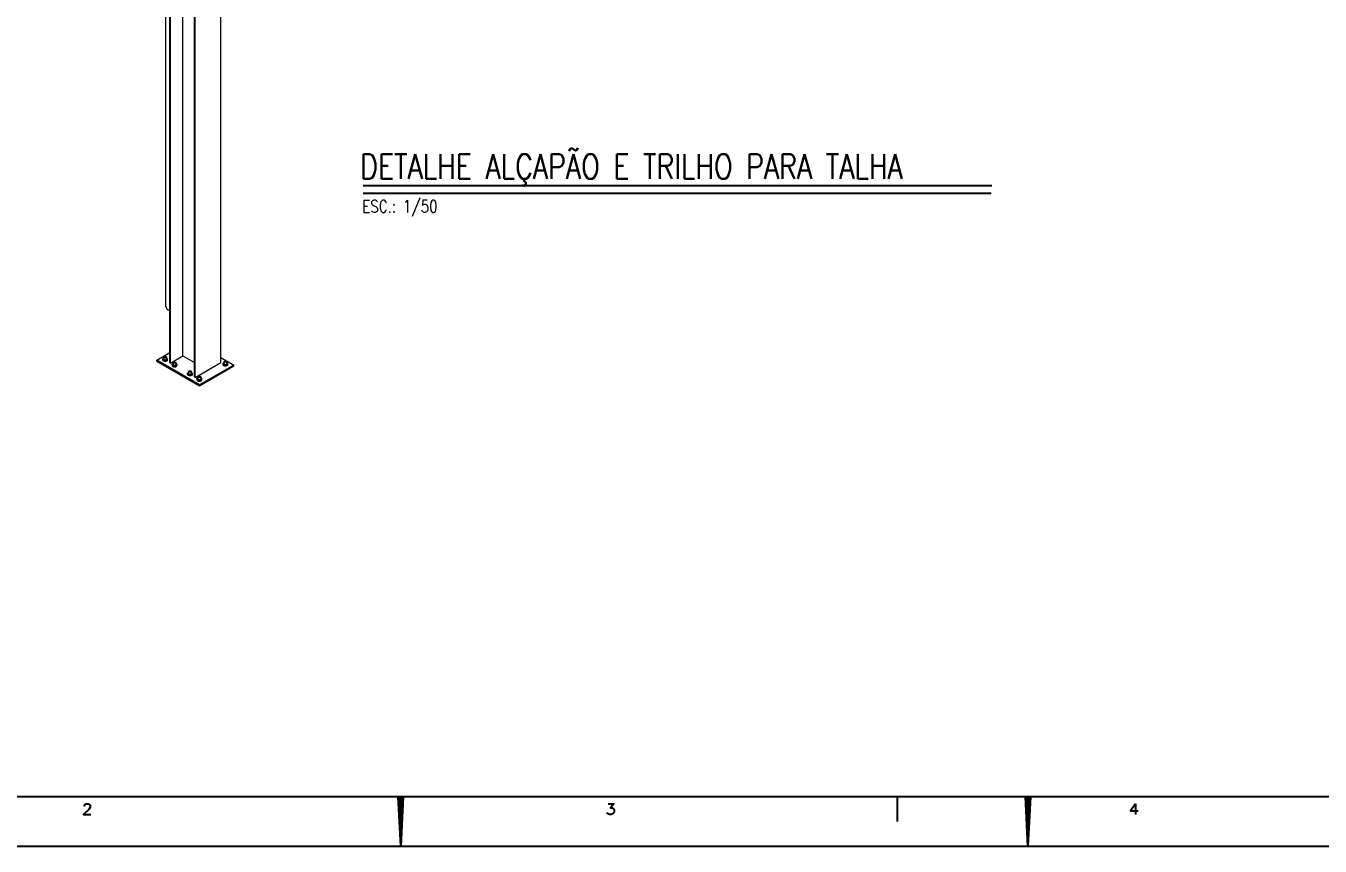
# Model space of a CAD drawing. Header units: millimetres. Extents: x -312439 to 477422, y -331570 to 212570.
# Drawn here: x 344821 to 357926, y 51395 to 59695 of the extents above; entities that cross this region are included whole.
import ezdxf
from ezdxf.enums import TextEntityAlignment as Align

# ---------------------------------------------------------------- set-up
doc = ezdxf.new("R2010")
doc.units = ezdxf.units.MM
for name, color, linetype in [('1', 7, 'Continuous'), ('2', 2, 'Continuous'), ('4', 4, 'Continuous'), ('FORMATO A1', 1, 'Continuous')]:
    doc.layers.add(name, color=color, linetype=linetype)
doc.styles.add('ROMANS', font='romans.shx', dxfattribs={"height": 187.5})

# ---------------------------------------------------------------- blocks, each defined once
blk = doc.blocks.new('A$C2D342850')
at = {"layer": 'FORMATO A1', "color": 2, "linetype": 'Continuous'}
blk.add_line((83100, -58400), (2500, -58400), dxfattribs=at)
at = {"layer": 'FORMATO A1', "color": 1, "linetype": 'Continuous'}
for p, q in [((21450, -59400), (21399.5, -58400)), ((21405, -58400), (21405, -58508.91)), ((21414, -58400), (21414, -58687.13)), ((21423, -58400), (21423, -58865.35)), ((21432, -58400), (21432, -59043.56)), ((21441, -58400), (21441, -59221.78)), ((21450, -58400), (21450, -59400)), ((21500.5, -58400), (21450, -59400)), ((21459, -58400), (21459, -59221.78)), ((21468, -58400), (21468, -59043.56)), ((21477, -58400), (21477, -58865.35)), ((21486, -58400), (21486, -58687.13)), ((21495, -58400), (21495, -58508.91)), ((31500, -58400), (31500, -58900)), ((34150, -59400), (34099.5, -58400)), ((34105, -58400), (34105, -58508.91)), ((34114, -58400), (34114, -58687.13)), ((34123, -58400), (34123, -58865.35)), ((34132, -58400), (34132, -59043.56)), ((34141, -58400), (34141, -59221.78)), ((34150, -58400), (34150, -59400)), ((34200.5, -58400), (34150, -59400)), ((34159, -58400), (34159, -59221.78)), ((34168, -58400), (34168, -59043.56)), ((34177, -58400), (34177, -58865.35)), ((34186, -58400), (34186, -58687.13)), ((34195, -58400), (34195, -58508.91)), ((36331.76, -58543.44), (36331.76, -58760)), ((0, -59400), (84100, -59400))]:
    blk.add_line(p, q, dxfattribs=at)
for points in [[(15038.95, -58595), (15038.95, -58584.69), (15049.26, -58564.06), (15059.58, -58553.75), (15080.2, -58543.44), (15121.45, -58543.44), (15142.08, -58553.75), (15152.39, -58564.06), (15162.7, -58584.69), (15162.7, -58605.31), (15152.39, -58625.94), (15131.76, -58656.87), (15028.64, -58760), (15173.01, -58760)], [(25649.26, -58543.44), (25762.7, -58543.44), (25700.83, -58625.94), (25731.76, -58625.94), (25752.39, -58636.25), (25762.7, -58646.56), (25773.01, -58677.5), (25773.01, -58698.12), (25762.7, -58729.06), (25742.08, -58749.69), (25711.14, -58760), (25680.2, -58760), (25649.26, -58749.69), (25638.95, -58739.37), (25628.64, -58718.75)], [(36331.76, -58543.44), (36228.64, -58687.81), (36383.33, -58687.81)]]:
    blk.add_lwpolyline(points, dxfattribs=at)

msp = doc.modelspace()

# ---------------------------------------------------------------- linework, layer by layer
at = {"color": 0, "linetype": 'Continuous', "lineweight": 0, "extrusion": (-5.55112e-17, 0.816497, 0.57735)}
for p, q in [((346237.425, 56856.361), (346237.425, 60711.728)), ((346277.247, 56287.975), (346277.247, 60613.444)), ((346285.908, 56282.974), (346285.908, 60608.444)), ((346411.498, 56355.483), (346411.498, 60611.227)), ((346528.426, 56142.956), (346528.426, 60468.426)), ((346537.087, 56137.956), (346537.087, 60463.425)), ((346796.928, 56287.975), (346796.928, 60543.81)), ((346147.326, 56312.978), (346277.247, 56387.987)), ((346285.908, 56282.974), (346411.498, 56355.483)), ((346411.498, 56355.483), (346528.426, 56287.975)), ((346147.326, 56302.976), (346147.326, 56312.978)), ((346580.394, 56062.946), (346147.326, 56312.978)), ((346147.326, 56302.976), (346580.394, 56052.945)), ((346207.801, 56316.735), (346207.801, 56325.565)), ((346214.3, 56302.732), (346214.3, 56311.561)), ((346218.447, 56323.399), (346218.447, 56342.657)), ((346238.555, 56298.979), (346238.555, 56307.809)), ((346245.665, 56323.399), (346245.665, 56342.657)), ((346256.311, 56309.231), (346256.311, 56318.061)), ((346277.247, 56287.975), (346285.908, 56282.974)), ((346302.222, 56262.221), (346302.222, 56271.051)), ((346308.721, 56248.218), (346308.721, 56257.047)), ((346312.868, 56288.142), (346312.868, 56268.885)), ((346332.976, 56244.465), (346332.976, 56253.295)), ((346340.086, 56288.142), (346340.086, 56268.885)), ((346350.732, 56254.717), (346350.732, 56263.546)), ((346537.087, 56137.956), (346796.928, 56287.975)), ((346926.848, 56262.971), (346580.394, 56062.946)), ((346580.394, 56052.945), (346926.848, 56252.97)), ((346796.928, 56337.981), (346926.848, 56262.971)), ((346817.864, 56269.89), (346817.864, 56278.72)), ((346824.363, 56255.887), (346824.363, 56264.716)), ((346828.51, 56276.554), (346828.51, 56295.811)), ((346848.618, 56252.134), (346848.618, 56260.964)), ((346855.727, 56276.554), (346855.727, 56295.811)), ((346866.373, 56262.386), (346866.373, 56271.215)), ((346926.848, 56252.97), (346926.848, 56262.971)), ((346458.98, 56171.717), (346458.98, 56180.547)), ((346465.479, 56157.713), (346465.479, 56166.543)), ((346469.626, 56178.38), (346469.626, 56197.638)), ((346489.734, 56153.961), (346489.734, 56162.791)), ((346496.844, 56178.38), (346496.844, 56197.638)), ((346507.49, 56164.212), (346507.49, 56173.042)), ((346528.426, 56142.956), (346537.087, 56137.956)), ((346553.401, 56117.203), (346553.401, 56126.033)), ((346559.9, 56103.199), (346559.9, 56112.029)), ((346564.048, 56143.124), (346564.048, 56123.866)), ((346584.155, 56099.447), (346584.155, 56108.277)), ((346591.265, 56143.124), (346591.265, 56123.866)), ((346601.911, 56109.698), (346601.911, 56118.528)), ((346580.394, 56052.945), (346580.394, 56062.946))]:
    msp.add_line(p, q, dxfattribs=at)
at = {"color": 0, "linetype": 'Continuous', "lineweight": 0}
for centre, major_axis, start_param, end_param in [((346323.964, 56856.361), (86.539, 0), 3.141592654, 4.142139563), ((346232.056, 56323.399), (-21.746, 0), 5.497787144, 6.544984695), ((346232.056, 56323.399), (-21.746, 0), 0.261799388, 1.308996939), ((346232.056, 56323.399), (-21.746, 0), 5.388534684, 5.497787144), ((346232.056, 56323.399), (13.609, 0), 3.141592654, 6.283185307), ((346232.056, 56323.399), (-21.746, 0), 1.308996939, 2.35619449), ((346232.056, 56323.399), (-21.746, 0), 3.403392041, 4.036243277), ((346232.056, 56323.399), (-21.746, 0), 2.35619449, 3.403392041), ((346326.477, 56268.885), (-21.746, 0), 5.497787144, 6.544984695), ((346326.477, 56268.885), (-21.746, 0), 0.261799388, 1.308996939), ((346326.477, 56268.885), (-21.746, 0), 5.388534684, 5.497787144), ((346326.477, 56268.885), (13.609, 0), 3.141592654, 5.497787144), ((346326.477, 56268.885), (-21.746, 0), 1.308996939, 2.35619449), ((346326.477, 56268.885), (13.609, 0), 5.497787144, 6.283185307), ((346326.477, 56268.885), (-21.746, 0), 3.403392041, 4.036243277), ((346326.477, 56268.885), (-21.746, 0), 2.35619449, 3.403392041), ((346842.119, 56276.554), (21.746, 0), 2.35619449, 3.403392041), ((346842.119, 56276.554), (21.746, 0), 3.403392041, 4.450589593), ((346842.119, 56276.554), (21.746, 0), 2.24694203, 2.35619449), ((346842.119, 56276.554), (-13.609, 0), 0, 2.35619449), ((346842.119, 56276.554), (21.746, 0), 4.450589593, 5.497787144), ((346842.119, 56276.554), (-13.609, 0), 2.35619449, 3.141592654), ((346842.119, 56276.554), (21.746, 0), 0.261799388, 0.894650623), ((346842.119, 56276.554), (21.746, 0), 5.497787144, 6.544984695), ((346483.235, 56178.38), (-21.746, 0), 5.497787144, 6.544984695), ((346483.235, 56178.38), (-21.746, 0), 0.261799388, 1.308996939), ((346483.235, 56178.38), (-21.746, 0), 5.388534684, 5.497787144), ((346483.235, 56178.38), (13.609, 0), 3.141592654, 6.283185307), ((346483.235, 56178.38), (-21.746, 0), 1.308996939, 2.35619449), ((346483.235, 56178.38), (-21.746, 0), 3.403392041, 4.036243277), ((346483.235, 56178.38), (-21.746, 0), 2.35619449, 3.403392041), ((346577.656, 56123.866), (-21.746, 0), 5.497787144, 6.544984695), ((346577.656, 56123.866), (-21.746, 0), 0.261799388, 1.308996939), ((346577.656, 56123.866), (-21.746, 0), 5.388534684, 5.497787144), ((346577.656, 56123.866), (13.609, 0), 3.141592654, 5.497787144), ((346577.656, 56123.866), (-21.746, 0), 1.308996939, 2.35619449), ((346577.656, 56123.866), (13.609, 0), 5.497787144, 6.283185307), ((346577.656, 56123.866), (-21.746, 0), 3.403392041, 4.036243277), ((346577.656, 56123.866), (-21.746, 0), 2.35619449, 3.403392041)]:
    msp.add_ellipse(centre, major_axis=major_axis, ratio=0.577350269, start_param=start_param, end_param=end_param, dxfattribs=at)
for centre, major_axis in [((346232.056, 56342.657), (-13.609, 0)), ((346326.477, 56288.142), (-13.609, 0)), ((346842.119, 56295.811), (13.609, 0)), ((346483.235, 56197.638), (-13.609, 0)), ((346577.656, 56143.124), (-13.609, 0))]:
    msp.add_ellipse(centre, major_axis=major_axis, ratio=0.577350269, dxfattribs=at)
for points, weights in [([(346216.679, 56332.277), (346212.559, 56329.898), (346207.801, 56325.565)], [1, 1.03795484931, 1]), ([(346207.801, 56325.565), (346209.543, 56323.399), (346211.051, 56320.149)], [1, 1.0379548493, 1]), ([(346211.051, 56308.148), (346209.543, 56311.397), (346207.801, 56316.735)], [1, 1.0379548493, 1]), ([(346211.051, 56320.149), (346212.559, 56316.9), (346214.3, 56311.561)], [1, 1.0379548493, 1]), ([(346214.3, 56302.732), (346212.559, 56304.898), (346211.051, 56308.148)], [1, 1.03795484931, 1]), ([(346214.3, 56311.561), (346220.799, 56312.142), (346226.428, 56311.271)], [1, 1.0379548493, 1]), ([(346226.428, 56299.27), (346220.799, 56300.14), (346214.3, 56302.732)], [1, 1.0379548493, 1]), ([(346218.447, 56333.23), (346217.56, 56332.785), (346216.679, 56332.277)], [1.01249115378, 1.00788270894, 1]), ([(346226.428, 56311.271), (346232.056, 56310.4), (346238.555, 56307.809)], [1, 1.0379548493, 1]), ([(346238.555, 56298.979), (346232.056, 56298.399), (346226.428, 56299.27)], [1, 1.03795484931, 1]), ([(346238.555, 56307.809), (346243.313, 56312.142), (346247.433, 56314.521)], [1, 1.03795484931, 1]), ([(346247.433, 56302.519), (346243.313, 56300.14), (346238.555, 56298.979)], [1, 1.03795484931, 1]), ([(346249.812, 56332.064), (346247.659, 56332.922), (346245.665, 56333.577)], [1, 1.01226104367, 1.01660040172]), ([(346247.433, 56314.521), (346251.553, 56316.9), (346256.311, 56318.061)], [1, 1.03795484931, 1]), ([(346256.311, 56309.231), (346251.553, 56304.898), (346247.433, 56302.519)], [1, 1.03795484931, 1]), ([(346253.061, 56326.648), (346251.553, 56329.898), (346249.812, 56332.064)], [1, 1.0379548493, 1]), ([(346256.311, 56318.061), (346254.569, 56323.399), (346253.061, 56326.648)], [1, 1.0379548493, 1]), ([(346302.222, 56271.051), (346306.98, 56275.384), (346311.1, 56277.762)], [1, 1.03795484931, 1]), ([(346305.472, 56265.635), (346303.964, 56268.885), (346302.222, 56271.051)], [1, 1.0379548493, 1]), ([(346302.222, 56262.221), (346303.964, 56256.883), (346305.472, 56253.634)], [1, 1.03795484931, 1]), ([(346308.721, 56257.047), (346306.98, 56262.385), (346305.472, 56265.635)], [1, 1.0379548493, 1]), ([(346305.472, 56253.634), (346306.98, 56250.384), (346308.721, 56248.218)], [1, 1.0379548493, 1]), ([(346320.849, 56256.757), (346315.22, 56257.628), (346308.721, 56257.047)], [1, 1.0379548493, 1]), ([(346308.721, 56248.218), (346315.22, 56245.626), (346320.849, 56244.756)], [1, 1.03795484931, 1]), ([(346311.1, 56277.762), (346311.981, 56278.271), (346312.868, 56278.716)], [1, 1.00788270894, 1.01249115378]), ([(346332.976, 56253.295), (346326.477, 56255.886), (346320.849, 56256.757)], [1, 1.0379548493, 1]), ([(346320.849, 56244.756), (346326.477, 56243.885), (346332.976, 56244.465)], [1, 1.0379548493, 1]), ([(346341.854, 56260.007), (346337.734, 56257.628), (346332.976, 56253.295)], [1, 1.03795484931, 1]), ([(346332.976, 56244.465), (346337.734, 56245.626), (346341.854, 56248.005)], [1, 1.03795484931, 1]), ([(346340.086, 56279.063), (346342.08, 56278.408), (346344.233, 56277.55)], [1.01660040172, 1.01226104367, 1]), ([(346350.732, 56263.546), (346345.974, 56262.385), (346341.854, 56260.007)], [1, 1.03795484931, 1]), ([(346341.854, 56248.005), (346345.974, 56250.384), (346350.732, 56254.717)], [1, 1.03795484931, 1]), ([(346344.233, 56277.55), (346345.974, 56275.384), (346347.482, 56272.134)], [1, 1.0379548493, 1]), ([(346347.482, 56272.134), (346348.99, 56268.885), (346350.732, 56263.546)], [1, 1.03795484931, 1]), ([(346826.742, 56285.431), (346822.621, 56283.053), (346817.864, 56278.72)], [1, 1.03795484931, 1]), ([(346817.864, 56278.72), (346819.605, 56276.554), (346821.113, 56273.304)], [1, 1.0379548493, 1]), ([(346821.113, 56261.302), (346819.605, 56264.552), (346817.864, 56269.89)], [1, 1.0379548493, 1]), ([(346821.113, 56273.304), (346822.621, 56270.054), (346824.363, 56264.716)], [1, 1.0379548493, 1]), ([(346824.363, 56255.887), (346822.621, 56258.053), (346821.113, 56261.302)], [1, 1.0379548493, 1]), ([(346824.363, 56264.716), (346830.862, 56265.297), (346836.49, 56264.426)], [1, 1.0379548493, 1]), ([(346836.49, 56252.425), (346830.862, 56253.295), (346824.363, 56255.887)], [1, 1.0379548493, 1]), ([(346828.51, 56286.385), (346827.623, 56285.94), (346826.742, 56285.431)], [1.01249115378, 1.00788270894, 1]), ([(346836.49, 56264.426), (346842.119, 56263.555), (346848.618, 56260.964)], [1, 1.03795484931, 1]), ([(346848.618, 56252.134), (346842.119, 56251.554), (346836.49, 56252.425)], [1, 1.0379548493, 1]), ([(346848.618, 56260.964), (346853.375, 56265.297), (346857.495, 56267.676)], [1, 1.03795484931, 1]), ([(346857.495, 56255.674), (346853.375, 56253.295), (346848.618, 56252.134)], [1, 1.03795484931, 1]), ([(346859.874, 56285.219), (346857.722, 56286.077), (346855.727, 56286.732)], [1, 1.01226104367, 1.01660040172]), ([(346857.495, 56267.676), (346861.616, 56270.054), (346866.373, 56271.215)], [1, 1.03795484931, 1]), ([(346866.373, 56262.386), (346861.616, 56258.053), (346857.495, 56255.674)], [1, 1.03795484931, 1]), ([(346863.124, 56279.803), (346861.616, 56283.053), (346859.874, 56285.219)], [1, 1.0379548493, 1]), ([(346866.373, 56271.215), (346864.632, 56276.554), (346863.124, 56279.803)], [1, 1.0379548493, 1]), ([(346467.858, 56187.258), (346463.738, 56184.879), (346458.98, 56180.547)], [1, 1.03795484931, 1]), ([(346458.98, 56180.547), (346460.722, 56178.38), (346462.23, 56175.131)], [1, 1.0379548493, 1]), ([(346462.23, 56163.129), (346460.722, 56166.379), (346458.98, 56171.717)], [1, 1.0379548493, 1]), ([(346462.23, 56175.131), (346463.738, 56171.881), (346465.479, 56166.543)], [1, 1.0379548493, 1]), ([(346465.479, 56157.713), (346463.738, 56159.88), (346462.23, 56163.129)], [1, 1.03795484931, 1]), ([(346465.479, 56166.543), (346471.978, 56167.124), (346477.607, 56166.253)], [1, 1.0379548493, 1]), ([(346477.607, 56154.251), (346471.978, 56155.122), (346465.479, 56157.713)], [1, 1.0379548493, 1]), ([(346469.626, 56188.212), (346468.739, 56187.767), (346467.858, 56187.258)], [1.01249115378, 1.00788270894, 1]), ([(346477.607, 56166.253), (346483.235, 56165.382), (346489.734, 56162.791)], [1, 1.0379548493, 1]), ([(346489.734, 56153.961), (346483.235, 56153.381), (346477.607, 56154.251)], [1, 1.03795484931, 1]), ([(346489.734, 56162.791), (346494.492, 56167.124), (346498.612, 56169.502)], [1, 1.03795484931, 1]), ([(346498.612, 56157.501), (346494.492, 56155.122), (346489.734, 56153.961)], [1, 1.03795484931, 1]), ([(346500.991, 56187.046), (346498.838, 56187.904), (346496.844, 56188.558)], [1, 1.01226104367, 1.01660040172]), ([(346498.612, 56169.502), (346502.732, 56171.881), (346507.49, 56173.042)], [1, 1.03795484931, 1]), ([(346507.49, 56164.212), (346502.732, 56159.88), (346498.612, 56157.501)], [1, 1.03795484931, 1]), ([(346504.24, 56181.63), (346502.732, 56184.879), (346500.991, 56187.046)], [1, 1.0379548493, 1]), ([(346507.49, 56173.042), (346505.749, 56178.38), (346504.24, 56181.63)], [1, 1.0379548493, 1]), ([(346553.401, 56126.033), (346558.159, 56130.365), (346562.279, 56132.744)], [1, 1.03795484931, 1]), ([(346556.651, 56120.617), (346555.143, 56123.866), (346553.401, 56126.033)], [1, 1.0379548493, 1]), ([(346553.401, 56117.203), (346555.143, 56111.865), (346556.651, 56108.615)], [1, 1.03795484931, 1]), ([(346559.9, 56112.029), (346558.159, 56117.367), (346556.651, 56120.617)], [1, 1.0379548493, 1]), ([(346556.651, 56108.615), (346558.159, 56105.366), (346559.9, 56103.199)], [1, 1.0379548493, 1]), ([(346572.028, 56111.739), (346566.4, 56112.609), (346559.9, 56112.029)], [1, 1.0379548493, 1]), ([(346559.9, 56103.199), (346566.4, 56100.608), (346572.028, 56099.737)], [1, 1.03795484931, 1]), ([(346562.279, 56132.744), (346563.161, 56133.253), (346564.048, 56133.697)], [1, 1.00788270894, 1.01249115378]), ([(346584.155, 56108.277), (346577.656, 56110.868), (346572.028, 56111.739)], [1, 1.0379548493, 1]), ([(346572.028, 56099.737), (346577.656, 56098.867), (346584.155, 56099.447)], [1, 1.0379548493, 1]), ([(346593.033, 56114.988), (346588.913, 56112.609), (346584.155, 56108.277)], [1, 1.03795484931, 1]), ([(346584.155, 56099.447), (346588.913, 56100.608), (346593.033, 56102.987)], [1, 1.03795484931, 1]), ([(346591.265, 56134.044), (346593.259, 56133.39), (346595.412, 56132.532)], [1.01660040172, 1.01226104367, 1]), ([(346601.911, 56118.528), (346597.153, 56117.367), (346593.033, 56114.988)], [1, 1.03795484931, 1]), ([(346593.033, 56102.987), (346597.153, 56105.366), (346601.911, 56109.698)], [1, 1.03795484931, 1]), ([(346595.412, 56132.532), (346597.153, 56130.365), (346598.662, 56127.116)], [1, 1.0379548493, 1]), ([(346598.662, 56127.116), (346600.17, 56123.866), (346601.911, 56118.528)], [1, 1.03795484931, 1])]:
    msp.add_rational_spline(points, weights, degree=2, dxfattribs=at)
at = {"layer": '1', "color": 1}
msp.add_line((348237.315, 58002.96), (354597.05, 58002.96), dxfattribs=at)
at = {"layer": '2', "color": 2}
msp.add_line((348237.315, 58077.96), (354603.703, 58077.96), dxfattribs=at)
at = {"layer": 'FORMATO A1', "color": 2, "linetype": 'Continuous'}
msp.add_line((379442.032, 51894.65, 0), (339142.032, 51894.65, 0), dxfattribs=at)
at = {"layer": 'FORMATO A1', "color": 1, "linetype": 'Continuous'}
msp.add_line((337892.032, 51394.65, 0), (379942.032, 51394.65, 0), dxfattribs=at)

# ---------------------------------------------------------------- block references
at = {"layer": 'FORMATO A1', "xscale": 0.5, "yscale": 0.5, "zscale": 0.5}
msp.add_blockref('A$C2D342850', (337892.032, 81094.65, 0), dxfattribs=at)

# ---------------------------------------------------------------- texts
at = {"layer": '2', "color": 2, "style": 'ROMANS', "width": 0.8}
msp.add_text('DETALHE ALÇAPÃO E TRILHO PARA TALHA', height=250, dxfattribs=at).set_placement((348206.8, 58271.662), align=Align.MIDDLE_LEFT)
at = {"layer": '4', "color": 4, "style": 'ROMANS', "width": 0.8}
msp.add_text('ESC.: 1/50', height=125, dxfattribs=at).set_placement((348227.315, 57868.603), align=Align.MIDDLE_LEFT)

doc.saveas('drawing.dxf')
